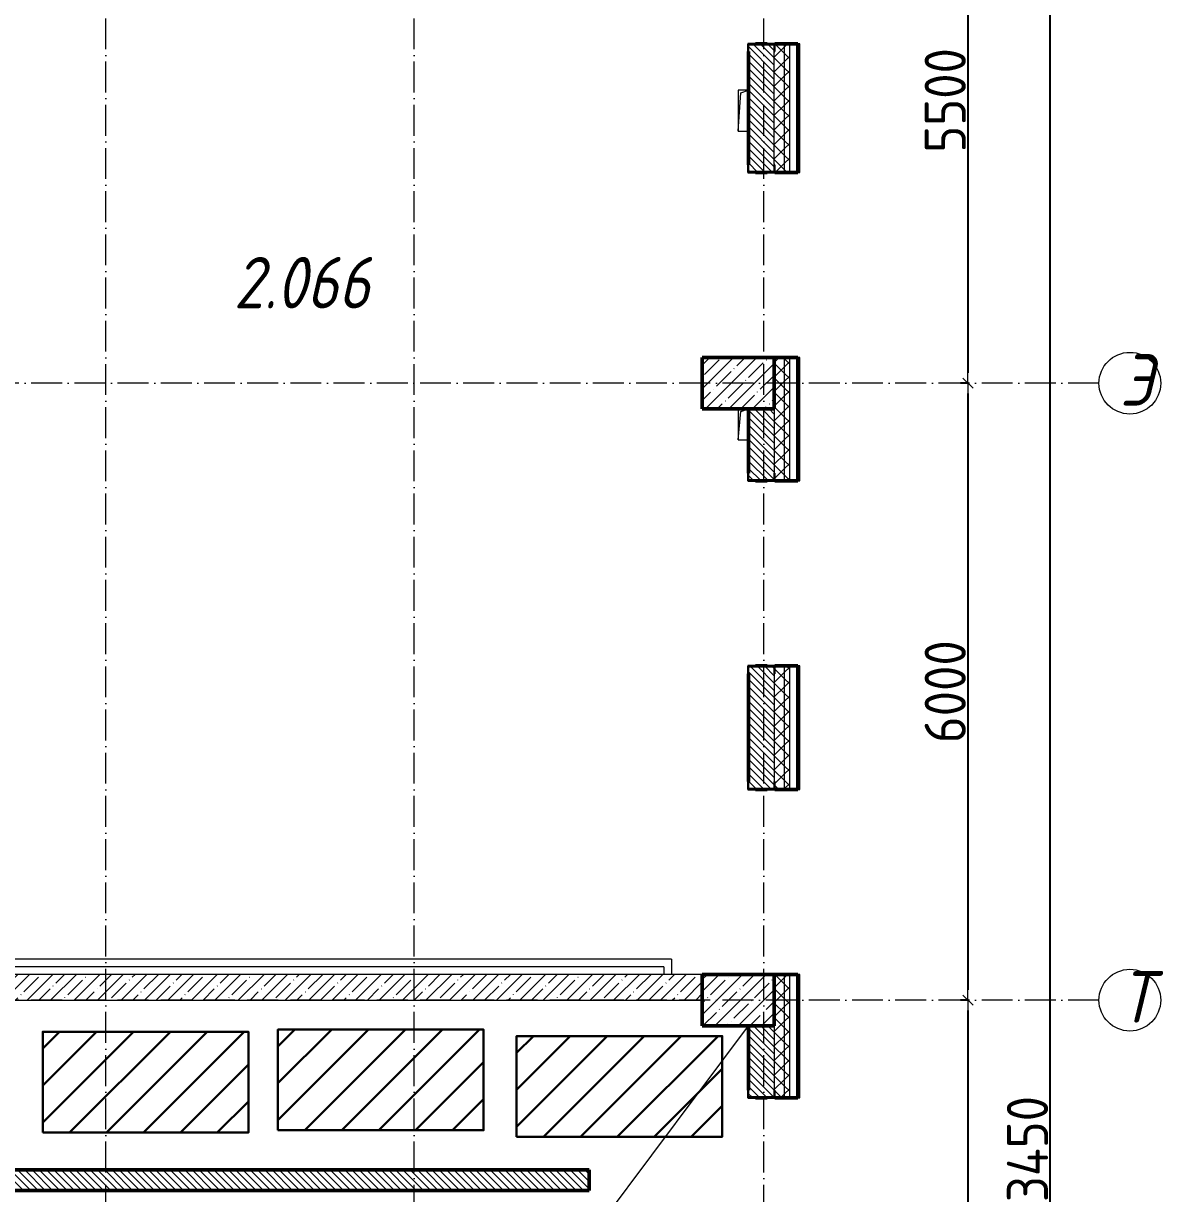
# Model space of a CAD drawing. Header units: millimetres. Extents: x -356862 to 418287, y 0 to 839748.
# Drawn here: x 658 to 11744, y 489616 to 500996 of the extents above; entities that cross this region are included whole.
import ezdxf

# ---------------------------------------------------------------- set-up
doc = ezdxf.new("R2010")
doc.units = ezdxf.units.MM
doc.linetypes.add('50_200_ШТРИХ_1Т_ш5_п1_п1_', pattern=[700, 500, -100, 0, -100])
for name, color, linetype, lineweight in [('0) строит. леса', 20, 'Continuous', 30), ('A-____-____-DIMS', 7, 'Continuous', 9), ('A-DETL-____-OTLN-4', 7, 'Continuous', 18), ('A-GENM-____-MCUT', 7, 'Continuous', 25), ('A-GENM-____-OTLN', 7, 'Continuous', 9), ('A-GENM-____-OTLN-1', 7, 'Continuous', 25), ('A-WALL-____-MCUT-1', 7, 'Continuous', 9), ('A-WALL-____-MCUT-2', 7, 'Continuous', 50), ('A-WALL-____-MCUT-3', 7, 'Continuous', 9), ('A-WALL-____-PATT-1', 7, 'Continuous', 9), ('A-WALL-FNSH-MCUT-1', 7, 'Continuous', 9), ('S-COLS-____-MCUT', 7, 'Continuous', 50), ('S-COLS-____-OTLN', 7, 'Continuous', 9), ('S-GRID-____-IDEN', 7, 'Continuous', 9), ('S-GRID-____-OTLN-1', 7, '50_200_ШТРИХ_1Т_ш5_п1_п1_', 9), ('Марки помещений', 7, 'Continuous', 9)]:
    doc.layers.add(name, color=color, linetype=linetype, lineweight=lineweight)
doc.styles.add('ISOCPEUR_I', font='isocpeui.ttf', dxfattribs={"width": 0.9, "height": 2.5})
doc.styles.add('ISOCPEUR_I_3', font='isocpeui.ttf', dxfattribs={"width": 0.85, "height": 2.2})
doc.styles.add('СПДС', font='isocpeur.ttf', dxfattribs={"width": 0.9})
doc.dimstyles.new('Размера А3', dxfattribs={"dimtxt": 200, "dimasz": 100, "dimexe": 70, "dimexo": 100, "dimgap": 20, "dimtad": 1, "dimdec": 0, "dimrnd": 10, "dimzin": 0, "dimdsep": 46, "dimtxsty": 'СПДС', "dimblk": 'ARROWHEAD_6', "dimcen": 1, "dimclrd": 256, "dimclre": 256, "dimclrt": 256, "dimazin": 0, "dimtfac": 1, "dimtdec": 0, "dimtmove": 2, "dimatfit": 3, "dimfxl": 1, "dimtolj": 1, "dimtzin": 0, "dimarcsym": 0})
pattern_1 = [(135, (-15591.663, 459015.94), (-35.35534, -35.35534), [])]
pattern_2 = [(45, (-15591.66, 459015.94), (-85.53659, 85.53659), []), (45, (-15534.64, 459015.94), (-85.53659, 85.53659), [])]
pattern_3 = [(45, (-15591.66, 459015.94), (-70.71068, 70.71068), []), (135, (-15591.66, 459015.94), (-70.71068, -70.71068), [])]

# ---------------------------------------------------------------- blocks, each defined once
blk = doc.blocks.new('BSC_Колонна _Прямоугольная - 500х700-25976089-АР1_План отверстий 2 этажа в осях 1-64_А-ГГ')
at = {"layer": 'S-COLS-____-OTLN'}
h = blk.add_hatch(dxfattribs=at)
h.set_pattern_fill('FP_27', color=256, style=0, pattern_type=2)
h.set_pattern_definition([(315, (-32481.04, 23200), (114.04925, 114.04925), []), (315, (-32481.04, 23085.95), (114.04925, 114.04925), [201.613, -40.323, 3.353, -36.97])])
h.paths.add_polyline_path([(-250, 350), (-250, -350), (250, -350), (250, 350)], flags=0)
at = {"layer": 'S-COLS-____-MCUT'}
for p, q in [((250, 350), (-250, 350)), ((-250, 350), (-250, -350)), ((250, -350), (250, 350)), ((-250, -350), (250, -350))]:
    blk.add_line(p, q, dxfattribs=at)
blk = doc.blocks.new('BSC_Колонна _Прямоугольная - 500х700-V3-АР1_План отверстий 2 этажа в осях 1-64_А-ГГ')
at = {"layer": 'S-COLS-____-OTLN'}
h = blk.add_hatch(dxfattribs=at)
h.set_pattern_fill('FP_29', color=256, style=0, pattern_type=2)
h.set_pattern_definition([(315, (-38481.04, 23200), (114.04925, 114.04925), []), (315, (-38481.04, 23085.95), (114.04925, 114.04925), [201.613, -40.323, 3.353, -36.97])])
h.paths.add_polyline_path([(-250, 237), (-250, -350), (250, -350), (250, 350), (-250, 350)], flags=0)
at = {"layer": 'S-COLS-____-MCUT'}
for p, q in [((250, 350), (-250, 350)), ((-250, 350), (-250, -350)), ((250, -350), (250, 350)), ((-250, -350), (250, -350))]:
    blk.add_line(p, q, dxfattribs=at)
blk = doc.blocks.new('Фахверк_СКБ_Уголок - 250_2700-27497298-АР1_План отверстий 2 этажа в осях 1-64_А-ГГ')
at = {"layer": 'A-GENM-____-MCUT'}
for p, q in [((200, 181), (125, 181)), ((125, 181), (125, 106)), ((131, 106), (131, 175)), ((131, 175), (200, 175)), ((200, 175), (200, 181)), ((125, 106), (131, 106)), ((131, -6), (125, -6)), ((125, -6), (125, -81)), ((125, -81), (200, -81)), ((131, -75), (131, -6)), ((200, -75), (131, -75)), ((200, -81), (200, -75))]:
    blk.add_line(p, q, dxfattribs=at)
blk = doc.blocks.new('AR_Отверстие прямоугольное _в плите_ - AR_Отверстие прямоугольное _в плите_-30510814-АР1_План отверстий 2 этажа в осях 1-64_А-ГГ')
at = {"layer": 'A-GENM-____-OTLN'}
for p, q in [((-50, 150), (-50, -150)), ((-50, -150), (-25, 125)), ((-25, 125), (50, 150)), ((-50, -150), (50, -150))]:
    blk.add_line(p, q, dxfattribs=at)
blk = doc.blocks.new('AR_Отверстие прямоугольное _в плите_ - AR_Отверстие прямоугольное _в плите_-30510902-АР1_План отверстий 2 этажа в осях 1-64_А-ГГ')
at = {"layer": 'A-GENM-____-OTLN'}
for p, q in [((50, 200), (-50, 200)), ((-50, 200), (-50, -200)), ((-50, -200), (-25, 175)), ((-25, 175), (50, 200)), ((-50, -200), (50, -200))]:
    blk.add_line(p, q, dxfattribs=at)
blk = doc.blocks.new('Ось сетки - Круг_Ø6_00__ISO-2_5_0_9K_-25732049-АР1_План отверстий 2 этажа в осях 1-64_А-ГГ')
at = {"layer": 'S-GRID-____-IDEN'}
blk.add_circle((0, 0), 3, dxfattribs=at)
blk = doc.blocks.new('ARROWHEAD_6')
at = {"color": 0, "linetype": 'Continuous'}
for p, q in [((0, 0), (-1, 0)), ((-0.5, -0.5), (0.5, 0.5))]:
    blk.add_line(p, q, dxfattribs=at)
blk = doc.blocks.new('*D4673')
at = {"layer": 'A-____-____-DIMS', "lineweight": -2, "transparency": 16777216}
for p, q in [((9847, 502997), (9771, 502997)), ((9841, 502897), (9841, 497597)), ((9847, 497497), (9771, 497497))]:
    blk.add_line(p, q, dxfattribs=at)
at = {"layer": 'Defpoints', "color": 0, "lineweight": 30, "transparency": 16777216}
for p in [(9947, 502997), (9841, 497497), (9947, 497497)]:
    blk.add_point(p, dxfattribs=at)
at = {"layer": 'A-____-____-DIMS', "lineweight": -2, "transparency": 16777216, "xscale": 100, "yscale": 100, "zscale": 100}
for p, rotation in [((9841, 502997), 90), ((9841, 497497), 270)]:
    blk.add_blockref('ARROWHEAD_6', p, dxfattribs=dict(at, rotation=rotation))
at = {"layer": 'A-____-____-DIMS', "transparency": 16777216, "insert": (9621, 500247), "char_height": 400, "attachment_point": 5, "rotation": 90, "style": 'СПДС'}
blk.add_mtext('\\A1;5500', dxfattribs=at)
blk = doc.blocks.new('*D4674')
at = {"layer": 'A-____-____-DIMS', "lineweight": -2, "transparency": 16777216}
for p, q in [((9847, 497497), (9771, 497497)), ((9841, 497397), (9841, 491597)), ((9847, 491497), (9771, 491497))]:
    blk.add_line(p, q, dxfattribs=at)
at = {"layer": 'Defpoints', "color": 0, "lineweight": 30, "transparency": 16777216}
for p in [(9947, 497497), (9841, 491497), (9947, 491497)]:
    blk.add_point(p, dxfattribs=at)
at = {"layer": 'A-____-____-DIMS', "lineweight": -2, "transparency": 16777216, "xscale": 100, "yscale": 100, "zscale": 100}
for p, rotation in [((9841, 497497), 90), ((9841, 491497), 270)]:
    blk.add_blockref('ARROWHEAD_6', p, dxfattribs=dict(at, rotation=rotation))
at = {"layer": 'A-____-____-DIMS', "transparency": 16777216, "insert": (9621, 494497), "char_height": 400, "attachment_point": 5, "rotation": 90, "style": 'СПДС'}
blk.add_mtext('\\A1;6000', dxfattribs=at)
blk = doc.blocks.new('*D4675')
at = {"layer": 'A-____-____-DIMS', "lineweight": -2, "transparency": 16777216}
for p, q in [((9847, 491497), (9771, 491497)), ((9841, 491397), (9841, 485597)), ((9847, 485497), (9771, 485497))]:
    blk.add_line(p, q, dxfattribs=at)
at = {"layer": 'Defpoints', "color": 0, "lineweight": 30, "transparency": 16777216}
for p in [(9947, 491497), (9841, 485497), (9947, 485497)]:
    blk.add_point(p, dxfattribs=at)
at = {"layer": 'A-____-____-DIMS', "lineweight": -2, "transparency": 16777216, "xscale": 100, "yscale": 100, "zscale": 100}
for p, rotation in [((9841, 491497), 90), ((9841, 485497), 270)]:
    blk.add_blockref('ARROWHEAD_6', p, dxfattribs=dict(at, rotation=rotation))
at = {"layer": 'A-____-____-DIMS', "transparency": 16777216, "insert": (9621, 488497), "char_height": 400, "attachment_point": 5, "rotation": 90, "style": 'СПДС'}
blk.add_mtext('\\A1;6000', dxfattribs=at)
blk = doc.blocks.new('*D4679')
at = {"layer": 'A-____-____-DIMS', "lineweight": -2, "transparency": 16777216}
for p, q in [((10635, 506647), (10711, 506647)), ((10641, 473297), (10641, 506547)), ((10635, 473197), (10711, 473197))]:
    blk.add_line(p, q, dxfattribs=at)
at = {"layer": 'Defpoints', "color": 0, "lineweight": 30, "transparency": 16777216}
for p in [(10535, 506647), (10641, 506647), (10535, 473197)]:
    blk.add_point(p, dxfattribs=at)
at = {"layer": 'A-____-____-DIMS', "lineweight": -2, "transparency": 16777216, "xscale": 100, "yscale": 100, "zscale": 100}
for p, rotation in [((10641, 506647), 90), ((10641, 473197), 270)]:
    blk.add_blockref('ARROWHEAD_6', p, dxfattribs=dict(at, rotation=rotation))
at = {"layer": 'A-____-____-DIMS', "transparency": 16777216, "insert": (10421, 489922), "char_height": 400, "attachment_point": 5, "rotation": 90, "style": 'СПДС'}
blk.add_mtext('\\A1;33450', dxfattribs=at)
blk = doc.blocks.new('*D13825')
at = {"layer": 'A-____-____-DIMS', "lineweight": -2, "transparency": 16777216}
for p, q in [((9847, 502997), (9771, 502997)), ((9841, 502897), (9841, 497597)), ((9847, 497497), (9771, 497497))]:
    blk.add_line(p, q, dxfattribs=at)
at = {"layer": 'Defpoints', "color": 0, "transparency": 16777216}
for p in [(9947, 502997), (9841, 497497), (9947, 497497)]:
    blk.add_point(p, dxfattribs=at)
at = {"layer": 'A-____-____-DIMS', "lineweight": -2, "transparency": 16777216, "xscale": 100, "yscale": 100, "zscale": 100}
for p, rotation in [((9841, 502997), 90), ((9841, 497497), 270)]:
    blk.add_blockref('ARROWHEAD_6', p, dxfattribs=dict(at, rotation=rotation))
at = {"layer": 'A-____-____-DIMS', "transparency": 16777216, "insert": (9621, 500247), "char_height": 400, "attachment_point": 5, "rotation": 90, "style": 'СПДС'}
blk.add_mtext('\\A1;5500', dxfattribs=at)
blk = doc.blocks.new('*D13826')
at = {"layer": 'A-____-____-DIMS', "lineweight": -2, "transparency": 16777216}
for p, q in [((9847, 497497), (9771, 497497)), ((9841, 497397), (9841, 491597)), ((9847, 491497), (9771, 491497))]:
    blk.add_line(p, q, dxfattribs=at)
at = {"layer": 'Defpoints', "color": 0, "transparency": 16777216}
for p in [(9947, 497497), (9841, 491497), (9947, 491497)]:
    blk.add_point(p, dxfattribs=at)
at = {"layer": 'A-____-____-DIMS', "lineweight": -2, "transparency": 16777216, "xscale": 100, "yscale": 100, "zscale": 100}
for p, rotation in [((9841, 497497), 90), ((9841, 491497), 270)]:
    blk.add_blockref('ARROWHEAD_6', p, dxfattribs=dict(at, rotation=rotation))
at = {"layer": 'A-____-____-DIMS', "transparency": 16777216, "insert": (9621, 494497), "char_height": 400, "attachment_point": 5, "rotation": 90, "style": 'СПДС'}
blk.add_mtext('\\A1;6000', dxfattribs=at)
blk = doc.blocks.new('*D13827')
at = {"layer": 'A-____-____-DIMS', "lineweight": -2, "transparency": 16777216}
for p, q in [((9847, 491497), (9771, 491497)), ((9841, 491397), (9841, 485597)), ((9847, 485497), (9771, 485497))]:
    blk.add_line(p, q, dxfattribs=at)
at = {"layer": 'Defpoints', "color": 0, "transparency": 16777216}
for p in [(9947, 491497), (9841, 485497), (9947, 485497)]:
    blk.add_point(p, dxfattribs=at)
at = {"layer": 'A-____-____-DIMS', "lineweight": -2, "transparency": 16777216, "xscale": 100, "yscale": 100, "zscale": 100}
for p, rotation in [((9841, 491497), 90), ((9841, 485497), 270)]:
    blk.add_blockref('ARROWHEAD_6', p, dxfattribs=dict(at, rotation=rotation))
at = {"layer": 'A-____-____-DIMS', "transparency": 16777216, "insert": (9621, 488497), "char_height": 400, "attachment_point": 5, "rotation": 90, "style": 'СПДС'}
blk.add_mtext('\\A1;6000', dxfattribs=at)
blk = doc.blocks.new('*D13831')
at = {"layer": 'A-____-____-DIMS', "lineweight": -2, "transparency": 16777216}
for p, q in [((10635, 506647), (10711, 506647)), ((10641, 473297), (10641, 506547)), ((10635, 473197), (10711, 473197))]:
    blk.add_line(p, q, dxfattribs=at)
at = {"layer": 'Defpoints', "color": 0, "transparency": 16777216}
for p in [(10535, 506647), (10641, 506647), (10535, 473197)]:
    blk.add_point(p, dxfattribs=at)
at = {"layer": 'A-____-____-DIMS', "lineweight": -2, "transparency": 16777216, "xscale": 100, "yscale": 100, "zscale": 100}
for p, rotation in [((10641, 506647), 90), ((10641, 473197), 270)]:
    blk.add_blockref('ARROWHEAD_6', p, dxfattribs=dict(at, rotation=rotation))
at = {"layer": 'A-____-____-DIMS', "transparency": 16777216, "insert": (10421, 489922), "char_height": 400, "attachment_point": 5, "rotation": 90, "style": 'СПДС'}
blk.add_mtext('\\A1;33450', dxfattribs=at)
blk = doc.blocks.new('*D13995')
at = {"layer": 'A-____-____-DIMS', "lineweight": -2, "transparency": 16777216}
for p, q in [((9847, 502997), (9771, 502997)), ((9841, 502897), (9841, 497597)), ((9847, 497497), (9771, 497497))]:
    blk.add_line(p, q, dxfattribs=at)
at = {"layer": 'Defpoints', "color": 0, "transparency": 16777216}
for p in [(9947, 502997), (9841, 497497), (9947, 497497)]:
    blk.add_point(p, dxfattribs=at)
at = {"layer": 'A-____-____-DIMS', "lineweight": -2, "transparency": 16777216, "xscale": 100, "yscale": 100, "zscale": 100}
for p, rotation in [((9841, 502997), 90), ((9841, 497497), 270)]:
    blk.add_blockref('ARROWHEAD_6', p, dxfattribs=dict(at, rotation=rotation))
at = {"layer": 'A-____-____-DIMS', "transparency": 16777216, "insert": (9621, 500247), "char_height": 400, "attachment_point": 5, "rotation": 90, "style": 'СПДС'}
blk.add_mtext('\\A1;5500', dxfattribs=at)
blk = doc.blocks.new('*D13996')
at = {"layer": 'A-____-____-DIMS', "lineweight": -2, "transparency": 16777216}
for p, q in [((9847, 497497), (9771, 497497)), ((9841, 497397), (9841, 491597)), ((9847, 491497), (9771, 491497))]:
    blk.add_line(p, q, dxfattribs=at)
at = {"layer": 'Defpoints', "color": 0, "transparency": 16777216}
for p in [(9947, 497497), (9841, 491497), (9947, 491497)]:
    blk.add_point(p, dxfattribs=at)
at = {"layer": 'A-____-____-DIMS', "lineweight": -2, "transparency": 16777216, "xscale": 100, "yscale": 100, "zscale": 100}
for p, rotation in [((9841, 497497), 90), ((9841, 491497), 270)]:
    blk.add_blockref('ARROWHEAD_6', p, dxfattribs=dict(at, rotation=rotation))
at = {"layer": 'A-____-____-DIMS', "transparency": 16777216, "insert": (9621, 494497), "char_height": 400, "attachment_point": 5, "rotation": 90, "style": 'СПДС'}
blk.add_mtext('\\A1;6000', dxfattribs=at)
blk = doc.blocks.new('*D13997')
at = {"layer": 'A-____-____-DIMS', "lineweight": -2, "transparency": 16777216}
for p, q in [((9847, 491497), (9771, 491497)), ((9841, 491397), (9841, 485597)), ((9847, 485497), (9771, 485497))]:
    blk.add_line(p, q, dxfattribs=at)
at = {"layer": 'Defpoints', "color": 0, "transparency": 16777216}
for p in [(9947, 491497), (9841, 485497), (9947, 485497)]:
    blk.add_point(p, dxfattribs=at)
at = {"layer": 'A-____-____-DIMS', "lineweight": -2, "transparency": 16777216, "xscale": 100, "yscale": 100, "zscale": 100}
for p, rotation in [((9841, 491497), 90), ((9841, 485497), 270)]:
    blk.add_blockref('ARROWHEAD_6', p, dxfattribs=dict(at, rotation=rotation))
at = {"layer": 'A-____-____-DIMS', "transparency": 16777216, "insert": (9621, 488497), "char_height": 400, "attachment_point": 5, "rotation": 90, "style": 'СПДС'}
blk.add_mtext('\\A1;6000', dxfattribs=at)
blk = doc.blocks.new('*D14001')
at = {"layer": 'A-____-____-DIMS', "lineweight": -2, "transparency": 16777216}
for p, q in [((10635, 506647), (10711, 506647)), ((10641, 473297), (10641, 506547)), ((10635, 473197), (10711, 473197))]:
    blk.add_line(p, q, dxfattribs=at)
at = {"layer": 'Defpoints', "color": 0, "transparency": 16777216}
for p in [(10535, 506647), (10641, 506647), (10535, 473197)]:
    blk.add_point(p, dxfattribs=at)
at = {"layer": 'A-____-____-DIMS', "lineweight": -2, "transparency": 16777216, "xscale": 100, "yscale": 100, "zscale": 100}
for p, rotation in [((10641, 506647), 90), ((10641, 473197), 270)]:
    blk.add_blockref('ARROWHEAD_6', p, dxfattribs=dict(at, rotation=rotation))
at = {"layer": 'A-____-____-DIMS', "transparency": 16777216, "insert": (10421, 489922), "char_height": 400, "attachment_point": 5, "rotation": 90, "style": 'СПДС'}
blk.add_mtext('\\A1;33450', dxfattribs=at)
blk = doc.blocks.new('2этаж')
at = {"layer": 'S-GRID-____-OTLN-1', "color": 251, "ltscale": 0.6, "true_color": 0x636466}
for p, q in [((1458.3, 454533.3), (1458.3, 508896.9)), ((4458.3, 454533.3), (4458.3, 508896.9)), ((7858.3, 454533.3), (7858.3, 508896.9)), ((11116.1, 497497), (-20260.4, 497497)), ((11116.1, 491497), (-20260.4, 491497))]:
    blk.add_line(p, q, dxfattribs=at)
at = {"layer": 'S-GRID-____-IDEN', "char_height": 500, "width": 223.671, "attachment_point": 1, "style": 'ISOCPEUR_I'}
for s, insert in [('\\fISOCPEUR|b0|i1|c204|p34|;\\W.9;Э', (11318.7, 497778.9)), ('\\fISOCPEUR|b0|i1|c204|p34|;\\W.9;Т', (11318.7, 491778.9))]:
    blk.add_mtext(s, dxfattribs=dict(at, insert=insert))
at = {"layer": 'A-____-____-DIMS'}
for base, p1, p2, picture, middle in [((10640.9, 506647), (10534.8, 473197), (10534.8, 506647), '*D4679', (10420.9, 489922)), ((9840.9, 497497), (9946.9, 502997), (9946.9, 497497), '*D4673', (9620.9, 500247)), ((9840.9, 491497), (9946.9, 497497), (9946.9, 491497), '*D4674', (9620.9, 494497)), ((9840.9, 485497), (9946.9, 491497), (9946.9, 485497), '*D4675', (9620.9, 488497))]:
    dim = blk.add_linear_dim(base=base, p1=p1, p2=p2, angle=90, dimstyle='Размера А3', override={"dimtxt": 400}, dxfattribs=at)
    dim.commit()
    dim.dimension.update_dxf_attribs({"geometry": picture, "text_midpoint": middle})

msp = doc.modelspace()

# ---------------------------------------------------------------- hatches: boundary and pattern name
at = {"layer": '0) строит. леса'}
h = msp.add_hatch(dxfattribs=at)
h.set_pattern_fill('ANSI31', color=256, scale=80)
h.set_pattern_definition([(45, (1285.54, 636228.2), (-179.60512, 179.60512), [])])
h.paths.add_polyline_path([(845.3145, 490209.6891), (2845.3145, 490209.6891), (2845.3145, 491189.6891), (845.3145, 491189.6891)])
h = msp.add_hatch(dxfattribs=at)
h.set_pattern_fill('ANSI31', color=256, scale=80)
h.set_pattern_definition([(45, (3572.86, 636249.54), (-179.60512, 179.60512), [])])
h.paths.add_polyline_path([(3132.6262, 490231.04), (5132.6262, 490231.04), (5132.6262, 491211.04), (3132.6262, 491211.04)])
h = msp.add_hatch(dxfattribs=at)
h.set_pattern_fill('ANSI31', color=256, scale=80)
h.set_pattern_definition([(45, (5893.08, 636186.53), (-179.60512, 179.60512), [])])
h.paths.add_polyline_path([(5452.8457, 490168.0317), (7452.8457, 490168.0317), (7452.8457, 491148.0317), (5452.8457, 491148.0317)])
at = {"layer": 'A-WALL-____-PATT-1'}
h = msp.add_hatch(dxfattribs=at)
h.set_pattern_fill('FP_3', color=256, style=0, pattern_type=2)
h.set_pattern_definition(pattern_2)
h.paths.add_polyline_path([(8208.3366, 500566.983), (8208.3366, 500796.983), (8188.3366, 500796.983), (8188.3366, 500566.983)], flags=0)
h.paths.add_polyline_path([(8208.3366, 502596.983), (8208.3366, 506996.983), (8188.3366, 506996.983), (8188.3366, 502596.983)], flags=0)
h = msp.add_hatch(dxfattribs=at)
h.set_pattern_fill('FP_1', color=256, style=0, pattern_type=2)
h.set_pattern_definition(pattern_3)
h.paths.add_polyline_path([(8108.3366, 468546.983), (8108.3366, 470746.983), (8058.3366, 470746.983), (8058.3366, 468546.983)], flags=0)
h.paths.add_polyline_path([(8058.3366, 472546.983), (8108.3366, 472546.983), (8108.3366, 473746.983), (8058.3366, 473746.983), (8058.3366, 473511.7535)], flags=0)
h.paths.add_polyline_path([(8058.3366, 475546.983), (8108.3366, 475546.983), (8108.3366, 476746.983), (8058.3366, 476746.983)], flags=0)
h.paths.add_polyline_path([(8108.3366, 478546.983), (8108.3366, 479746.983), (8058.3366, 479746.983), (8058.3366, 478546.983)], flags=0)
h.paths.add_polyline_path([(8108.3366, 481546.983), (8108.3366, 482746.983), (8058.3366, 482746.983), (8058.3366, 481546.983)], flags=0)
h.paths.add_polyline_path([(8108.3366, 484546.983), (8108.3366, 485746.983), (8058.3366, 485746.983), (8058.3366, 484546.983)], flags=0)
h.paths.add_polyline_path([(8108.3366, 487546.983), (8108.3366, 488746.983), (8058.3366, 488746.983), (8058.3366, 487546.983)], flags=0)
h.paths.add_polyline_path([(8108.3366, 490546.983), (8108.3366, 491746.983), (8058.3366, 491746.983), (8058.3366, 490546.983)], flags=0)
h.paths.add_polyline_path([(8108.3366, 493546.983), (8108.3366, 494746.983), (8058.3366, 494746.983), (8058.3366, 493546.983)], flags=0)
h.paths.add_polyline_path([(8108.3366, 496546.983), (8108.3366, 497746.983), (8058.3366, 497746.983), (8058.3366, 496546.983)], flags=0)
h.paths.add_polyline_path([(8108.3366, 499546.983), (8108.3366, 500796.983), (8058.3366, 500796.983), (8058.3366, 499546.983)], flags=0)
h.paths.add_polyline_path([(8108.3366, 502596.983), (8108.3366, 506846.983), (8058.3366, 506846.983), (8058.3366, 502596.983)], flags=0)
h = msp.add_hatch(dxfattribs=at)
h.set_pattern_fill('FP_1', color=256, style=0, pattern_type=2)
h.set_pattern_definition(pattern_3)
h.paths.add_polyline_path([(8058.3366, 468546.983), (8058.3366, 470746.983), (7964.3366, 470746.983), (7964.3366, 470671.983), (7958.3366, 470671.983), (7958.3366, 468546.983)], flags=0)
h.paths.add_polyline_path([(7964.3366, 472546.983), (8058.3366, 472546.983), (8058.3366, 473746.983), (7964.3366, 473746.983), (7964.3366, 473671.983), (7958.3366, 473671.983), (7958.3366, 472621.983), (7964.3366, 472621.983), (7964.3366, 472552.983)], flags=0)
h.paths.add_polyline_path([(8058.3366, 475546.983), (8058.3366, 476746.983), (7958.3366, 476746.983), (7958.3366, 475621.983), (7964.3366, 475621.983), (7964.3366, 475546.983)], flags=0)
h.paths.add_polyline_path([(8058.3366, 478546.983), (8058.3366, 479746.983), (7964.3366, 479746.983), (7964.3366, 479671.983), (7958.3366, 479671.983), (7958.3366, 478621.983), (7964.3366, 478621.983), (7964.3366, 478546.983)], flags=0)
h.paths.add_polyline_path([(7958.3366, 481546.983), (8058.3366, 481546.983), (8058.3366, 482746.983), (7964.3366, 482746.983), (7964.3366, 482671.983), (7958.3366, 482671.983), (7958.3366, 482046.983)], flags=0)
h.paths.add_polyline_path([(7964.3366, 484546.983), (8058.3366, 484546.983), (8058.3366, 485746.983), (7958.3366, 485746.983), (7958.3366, 484621.983), (7964.3366, 484621.983), (7964.3366, 484552.983)], flags=0)
h.paths.add_polyline_path([(8058.3366, 487546.983), (8058.3366, 488746.983), (7964.3366, 488746.983), (7964.3366, 488671.983), (7958.3366, 488671.983), (7958.3366, 487621.983), (7964.3366, 487621.983), (7964.3366, 487546.983)], flags=0)
h.paths.add_polyline_path([(8058.3366, 490546.983), (8058.3366, 491746.983), (7958.3366, 491746.983), (7958.3366, 490621.983), (7964.3366, 490621.983), (7964.3366, 490546.983)], flags=0)
h.paths.add_polyline_path([(7964.3366, 493546.983), (8058.3366, 493546.983), (8058.3366, 494746.983), (7964.3366, 494746.983), (7964.3366, 494671.983), (7958.3366, 494671.983), (7958.3366, 493621.983), (7964.3366, 493621.983), (7964.3366, 493552.983)], flags=0)
h.paths.add_polyline_path([(7964.3366, 496546.983), (8058.3366, 496546.983), (8058.3366, 497746.983), (7958.3366, 497746.983), (7958.3366, 496621.983), (7964.3366, 496621.983), (7964.3366, 496552.983)], flags=0)
h.paths.add_polyline_path([(8058.3366, 499546.983), (8058.3366, 500796.983), (7964.3366, 500796.983), (7964.3366, 500721.983), (7958.3366, 500721.983), (7958.3366, 499621.983), (7964.3366, 499621.983), (7964.3366, 499546.983)], flags=0)
h.paths.add_polyline_path([(8058.3366, 502596.983), (8058.3366, 506746.983), (7958.3366, 506746.983), (7958.3366, 502596.983)], flags=0)
h = msp.add_hatch(dxfattribs=at)
h.set_pattern_fill('FP_6', color=256, style=0, pattern_type=2)
h.set_pattern_definition(pattern_1)
h.paths.add_polyline_path([(7777.3366, 499546.983), (7889.3366, 499546.983), (7889.3366, 499552.983), (7958.3366, 499552.983), (7958.3366, 500790.983), (7889.3366, 500790.983), (7889.3366, 500796.983), (7777.3366, 500796.983), (7777.3366, 500790.983), (7708.3366, 500790.983), (7708.3366, 499552.983), (7777.3366, 499552.983)], flags=0)
h = msp.add_hatch(dxfattribs=at)
h.set_pattern_fill('FP_3', color=256, style=0, pattern_type=2)
h.set_pattern_definition(pattern_2)
h.paths.add_polyline_path([(8208.3366, 468736.983), (8208.3366, 470746.983), (8188.3366, 470746.983), (8188.3366, 468736.983)], flags=0)
h.paths.add_polyline_path([(8208.3366, 472546.983), (8208.3366, 473746.983), (8188.3366, 473746.983), (8188.3366, 472546.983)], flags=0)
h.paths.add_polyline_path([(8208.3366, 475546.983), (8208.3366, 476746.983), (8188.3366, 476746.983), (8188.3366, 475546.983)], flags=0)
h.paths.add_polyline_path([(8208.3366, 478546.983), (8208.3366, 479746.983), (8188.3366, 479746.983), (8188.3366, 478546.983)], flags=0)
h.paths.add_polyline_path([(8208.3366, 481546.983), (8208.3366, 482746.983), (8188.3366, 482746.983), (8188.3366, 481546.983)], flags=0)
h.paths.add_polyline_path([(8208.3366, 484546.983), (8208.3366, 485746.983), (8188.3366, 485746.983), (8188.3366, 484546.983)], flags=0)
h.paths.add_polyline_path([(8208.3366, 487546.983), (8208.3366, 488746.983), (8188.3366, 488746.983), (8188.3366, 487546.983)], flags=0)
h.paths.add_polyline_path([(8208.3366, 490546.983), (8208.3366, 491746.983), (8188.3366, 491746.983), (8188.3366, 490546.983)], flags=0)
h.paths.add_polyline_path([(8188.3366, 493546.983), (8208.3366, 493546.983), (8208.3366, 494746.983), (8188.3366, 494746.983), (8188.3366, 494151.6094)], flags=0)
h.paths.add_polyline_path([(8208.3366, 496546.983), (8208.3366, 497746.983), (8188.3366, 497746.983), (8188.3366, 496546.983)], flags=0)
h.paths.add_polyline_path([(8208.3366, 499546.983), (8208.3366, 500566.983), (8188.3366, 500566.983), (8188.3366, 499546.983)], flags=0)
h = msp.add_hatch(dxfattribs=at)
h.set_pattern_fill('FP_6', color=256, style=0, pattern_type=2)
h.set_pattern_definition(pattern_1)
h.paths.add_polyline_path([(7889.3366, 493546.983), (7889.3366, 493552.983), (7958.3366, 493552.983), (7958.3366, 494740.983), (7889.3366, 494740.983), (7889.3366, 494746.983), (7777.3366, 494746.983), (7777.3366, 494740.983), (7708.3366, 494740.983), (7708.3366, 493552.983), (7777.3366, 493552.983), (7777.3366, 493546.983)], flags=0)
h.paths.add_polyline_path([(7889.3366, 496546.983), (7889.3366, 496552.983), (7958.3366, 496552.983), (7958.3366, 497246.983), (7708.3366, 497246.983), (7708.3366, 496552.983), (7777.3366, 496552.983), (7777.3366, 496546.983)], flags=0)
h = msp.add_hatch(dxfattribs=at)
h.set_pattern_fill('FP_25', color=256, style=0, pattern_type=2)
h.set_pattern_definition([(45, (-15591.66, 459015.94), (-114.04925, 114.04925), []), (45, (-15477.61, 459015.94), (-114.04925, 114.04925), [201.612, -40.322, 3.353, -36.97])])
h.paths.add_polyline_path([(7258.3366, 491496.983), (7258.3366, 491746.983), (-991.6634, 491746.983), (-991.6634, 491496.983), (5604.2185, 491496.983)], flags=0)
h = msp.add_hatch(dxfattribs=at)
h.set_pattern_fill('FP_6', color=256, style=0, pattern_type=2)
h.set_pattern_definition(pattern_1)
h.paths.add_polyline_path([(7889.3366, 487546.983), (7889.3366, 487552.983), (7958.3366, 487552.983), (7958.3366, 488740.983), (7889.3366, 488740.983), (7889.3366, 488746.983), (7777.3366, 488746.983), (7777.3366, 488740.983), (7708.3366, 488740.983), (7708.3366, 487552.983), (7777.3366, 487552.983), (7777.3366, 487546.983)], flags=0)
h.paths.add_polyline_path([(7889.3366, 490546.983), (7889.3366, 490552.983), (7958.3366, 490552.983), (7958.3366, 491246.983), (7708.3366, 491246.983), (7708.3366, 490552.983), (7777.3366, 490552.983), (7777.3366, 490546.983)], flags=0)
h = msp.add_hatch(dxfattribs=at)
h.set_pattern_fill('FP_6', color=256, style=0, pattern_type=2)
h.set_pattern_definition(pattern_1)
h.paths.add_polyline_path([(6158.3366, 489646.983), (6158.3366, 489846.983), (-3141.6634, 489846.983), (-3141.6634, 489646.983), (5604.2185, 489646.983)], flags=0)

# ---------------------------------------------------------------- linework, layer by layer
at = {"layer": '0) строит. леса'}
for points in [[(845.3145, 490209.6891), (2845.3145, 490209.6891), (2845.3145, 491189.6891), (845.3145, 491189.6891)], [(3132.6262, 490231.04), (5132.6262, 490231.04), (5132.6262, 491211.04), (3132.6262, 491211.04)], [(5452.8457, 490168.0317), (7452.8457, 490168.0317), (7452.8457, 491148.0317), (5452.8457, 491148.0317)]]:
    msp.add_lwpolyline(points, close=True, dxfattribs=at)
at = {"layer": 'A-DETL-____-OTLN-4'}
for p, q in [((6958.3366, 491896.983), (-791.6634, 491896.983)), ((6958.3366, 491896.983), (6958.3366, 491746.983)), ((6883.3366, 491821.983), (-791.6634, 491821.983)), ((6883.3366, 491821.983), (6883.3366, 491746.983)), ((-5491.6634, 473596.983), (7708.3366, 491246.983))]:
    msp.add_line(p, q, dxfattribs=at)
at = {"layer": 'A-WALL-____-MCUT-1'}
for p, q in [((7258.3366, 491746.983), (-991.6634, 491746.983)), ((-991.6634, 491496.983), (7258.3366, 491496.983))]:
    msp.add_line(p, q, dxfattribs=at)
at = {"layer": 'A-WALL-____-MCUT-2'}
for p, q in [((7889.3366, 500796.983), (7777.3366, 500796.983)), ((8188.3366, 500796.983), (7964.3366, 500796.983)), ((8188.3366, 499546.983), (8188.3366, 500796.983)), ((7708.3366, 500721.983), (7708.3366, 499621.983)), ((7777.3366, 499546.983), (7889.3366, 499546.983)), ((7964.3366, 499546.983), (8188.3366, 499546.983)), ((8188.3366, 497746.983), (7958.3366, 497746.983)), ((8188.3366, 496546.983), (8188.3366, 497746.983)), ((7708.3366, 497246.983), (7708.3366, 496621.983)), ((7777.3366, 496546.983), (7889.3366, 496546.983)), ((7964.3366, 496546.983), (8188.3366, 496546.983)), ((7889.3366, 494746.983), (7777.3366, 494746.983)), ((8188.3366, 494746.983), (7964.3366, 494746.983)), ((8188.3366, 493546.983), (8188.3366, 494746.983)), ((7708.3366, 494671.983), (7708.3366, 493621.983)), ((7777.3366, 493546.983), (7889.3366, 493546.983)), ((7964.3366, 493546.983), (8188.3366, 493546.983)), ((8188.3366, 491746.983), (7958.3366, 491746.983)), ((8188.3366, 490546.983), (8188.3366, 491746.983)), ((7708.3366, 491246.983), (7708.3366, 490621.983)), ((7777.3366, 490546.983), (7889.3366, 490546.983)), ((7964.3366, 490546.983), (8188.3366, 490546.983)), ((6158.3366, 489846.983), (-3141.6634, 489846.983)), ((6158.3366, 489646.983), (6158.3366, 489846.983)), ((-3141.6634, 489646.983), (6158.3366, 489646.983))]:
    msp.add_line(p, q, dxfattribs=at)
at = {"layer": 'A-WALL-____-MCUT-3'}
for p, q in [((8058.3366, 499546.983), (8058.3366, 500796.983)), ((8108.3366, 499546.983), (8108.3366, 500796.983)), ((7958.3366, 499621.983), (7958.3366, 500721.983)), ((8058.3366, 496546.983), (8058.3366, 497746.983)), ((8108.3366, 496546.983), (8108.3366, 497746.983)), ((7958.3366, 497246.983), (7958.3366, 496621.983)), ((8058.3366, 493546.983), (8058.3366, 494746.983)), ((8108.3366, 493546.983), (8108.3366, 494746.983)), ((7958.3366, 494671.983), (7958.3366, 493621.983)), ((8058.3366, 490546.983), (8058.3366, 491746.983)), ((8108.3366, 490546.983), (8108.3366, 491746.983)), ((7958.3366, 491246.983), (7958.3366, 490621.983))]:
    msp.add_line(p, q, dxfattribs=at)
at = {"layer": 'A-WALL-FNSH-MCUT-1'}
for p, q in [((8208.3366, 500796.983), (8188.3366, 500796.983)), ((8208.3366, 499546.983), (8208.3366, 500796.983)), ((8188.3366, 499546.983), (8208.3366, 499546.983)), ((8208.3366, 497746.983), (8188.3366, 497746.983)), ((8208.3366, 496546.983), (8208.3366, 497746.983)), ((8188.3366, 496546.983), (8208.3366, 496546.983)), ((8208.3366, 494746.983), (8188.3366, 494746.983)), ((8208.3366, 493546.983), (8208.3366, 494746.983)), ((8188.3366, 493546.983), (8208.3366, 493546.983)), ((8208.3366, 491746.983), (8188.3366, 491746.983)), ((8208.3366, 490546.983), (8208.3366, 491746.983)), ((8188.3366, 490546.983), (8208.3366, 490546.983))]:
    msp.add_line(p, q, dxfattribs=at)
at = {"layer": 'S-GRID-____-OTLN-1', "color": 251, "ltscale": 0.6, "true_color": 0x636466}
for p, q in [((1458.3366, 454533.3346), (1458.3366, 508896.9006)), ((1458.3366, 454533.3346), (1458.3366, 508896.9006)), ((4458.3366, 454533.3346), (4458.3366, 508896.9006)), ((4458.3366, 454533.3346), (4458.3366, 508896.9006)), ((7858.3366, 454533.3346), (7858.3366, 508896.9006)), ((7858.3366, 454533.3346), (7858.3366, 508896.9006)), ((11116.0758, 497496.983), (-20260.4336, 497496.983)), ((11116.0758, 497496.983), (-20260.4336, 497496.983)), ((11116.0758, 491496.983), (-20260.4336, 491496.983)), ((11116.0758, 491496.983), (-20260.4336, 491496.983))]:
    msp.add_line(p, q, dxfattribs=at)

# ---------------------------------------------------------------- block references
at = {"color": 18, "true_color": 0x000000}
msp.add_blockref('2этаж', (0, 0), dxfattribs=at)
at = {"layer": 'A-GENM-____-OTLN'}
for name, p in [('AR_Отверстие прямоугольное _в плите_ - AR_Отверстие прямоугольное _в плите_-30510902-АР1_План отверстий 2 этажа в осях 1-64_А-ГГ', (7658.3366, 500146.983)), ('AR_Отверстие прямоугольное _в плите_ - AR_Отверстие прямоугольное _в плите_-30510814-АР1_План отверстий 2 этажа в осях 1-64_А-ГГ', (7658.3366, 497096.983))]:
    msp.add_blockref(name, p, dxfattribs=at)
at = {"layer": 'A-GENM-____-OTLN-1'}
for p, rotation in [((7783.3366, 500921.983), 269.9999999999999), ((7883.3366, 499421.983), 89.99999999999991), ((7883.3366, 496421.983), 89.99999999999991), ((7783.3366, 494871.983), 269.9999999999999), ((7883.3366, 493421.983), 89.99999999999991), ((7883.3366, 490421.983), 89.99999999999991)]:
    msp.add_blockref('Фахверк_СКБ_Уголок - 250_2700-27497298-АР1_План отверстий 2 этажа в осях 1-64_А-ГГ', p, dxfattribs=dict(at, rotation=rotation))
at = {"layer": 'S-COLS-____-OTLN', "rotation": 89.9999999999999}
for name, p in [('BSC_Колонна _Прямоугольная - 500х700-V3-АР1_План отверстий 2 этажа в осях 1-64_А-ГГ', (7608.3366, 497496.983)), ('BSC_Колонна _Прямоугольная - 500х700-25976089-АР1_План отверстий 2 этажа в осях 1-64_А-ГГ', (7608.3366, 491496.983))]:
    msp.add_blockref(name, p, dxfattribs=at)
at = {"layer": 'S-GRID-____-IDEN', "xscale": 99.99999999999993, "yscale": 99.99999999999993, "zscale": 99.99999999999993}
for p, rotation in [((11416.0758, 497496.983), 89.99999999999982), ((11416.0758, 491496.983), 89.9999999999998)]:
    msp.add_blockref('Ось сетки - Круг_Ø6_00__ISO-2_5_0_9K_-25732049-АР1_План отверстий 2 этажа в осях 1-64_А-ГГ', p, dxfattribs=dict(at, rotation=rotation))

# ---------------------------------------------------------------- texts
at = {"layer": 'A-____-____-DIMS', "char_height": 400, "attachment_point": 5, "rotation": 90, "style": 'СПДС'}
for s, insert in [('\\A1;5500', (9620.8699, 500246.983)), ('\\A1;5500', (9620.8699, 500246.983)), ('\\A1;6000', (9620.8699, 494496.983)), ('\\A1;6000', (9620.8699, 494496.983)), ('\\A1;33450', (10420.8699, 489921.983)), ('\\A1;33450', (10420.8699, 489921.983))]:
    msp.add_mtext(s, dxfattribs=dict(at, insert=insert))
at = {"layer": 'S-GRID-____-IDEN', "char_height": 500, "width": 223.670812, "attachment_point": 1, "style": 'ISOCPEUR_I'}
for s, insert in [('\\fISOCPEUR|b0|i1|c204|p34|;\\W.9;Э', (11318.6781, 497778.8506)), ('\\fISOCPEUR|b0|i1|c204|p34|;\\W.9;Э', (11318.6781, 497778.8506)), ('\\fISOCPEUR|b0|i1|c204|p34|;\\W.9;Т', (11318.6781, 491778.8506)), ('\\fISOCPEUR|b0|i1|c204|p34|;\\W.9;Т', (11318.6781, 491778.8506))]:
    msp.add_mtext(s, dxfattribs=dict(at, insert=insert))
at = {"layer": 'Марки помещений', "insert": (2703.2103, 498724.7158), "char_height": 500, "width": 785.65375, "attachment_point": 1, "style": 'ISOCPEUR_I_3'}
msp.add_mtext('2.066', dxfattribs=at)

# ---------------------------------------------------------------- dimensions: what is measured, and where the dimension line sits
at = {"layer": 'A-____-____-DIMS'}
for base, p1, p2, picture, middle in [((10640.8699, 506646.983), (10534.8039, 473196.983), (10534.8039, 506646.983), '*D13831', (10420.8699, 489921.983)), ((10640.8699, 506646.983), (10534.8039, 473196.983), (10534.8039, 506646.983), '*D14001', (10420.8699, 489921.983)), ((9840.8699, 497496.983), (9946.9359, 502996.983), (9946.9359, 497496.983), '*D13825', (9620.8699, 500246.983)), ((9840.8699, 497496.983), (9946.9359, 502996.983), (9946.9359, 497496.983), '*D13995', (9620.8699, 500246.983)), ((9840.8699, 491496.983), (9946.9359, 497496.983), (9946.9359, 491496.983), '*D13826', (9620.8699, 494496.983)), ((9840.8699, 491496.983), (9946.9359, 497496.983), (9946.9359, 491496.983), '*D13996', (9620.8699, 494496.983)), ((9840.8699, 485496.983), (9946.9359, 491496.983), (9946.9359, 485496.983), '*D13827', (9620.8699, 488496.983)), ((9840.8699, 485496.983), (9946.9359, 491496.983), (9946.9359, 485496.983), '*D13997', (9620.8699, 488496.983))]:
    dim = msp.add_linear_dim(base=base, p1=p1, p2=p2, angle=90, dimstyle='Размера А3', override={"dimtxt": 400}, dxfattribs=at)
    dim.commit()
    dim.dimension.update_dxf_attribs({"geometry": picture, "text_midpoint": middle})

doc.saveas('drawing.dxf')
